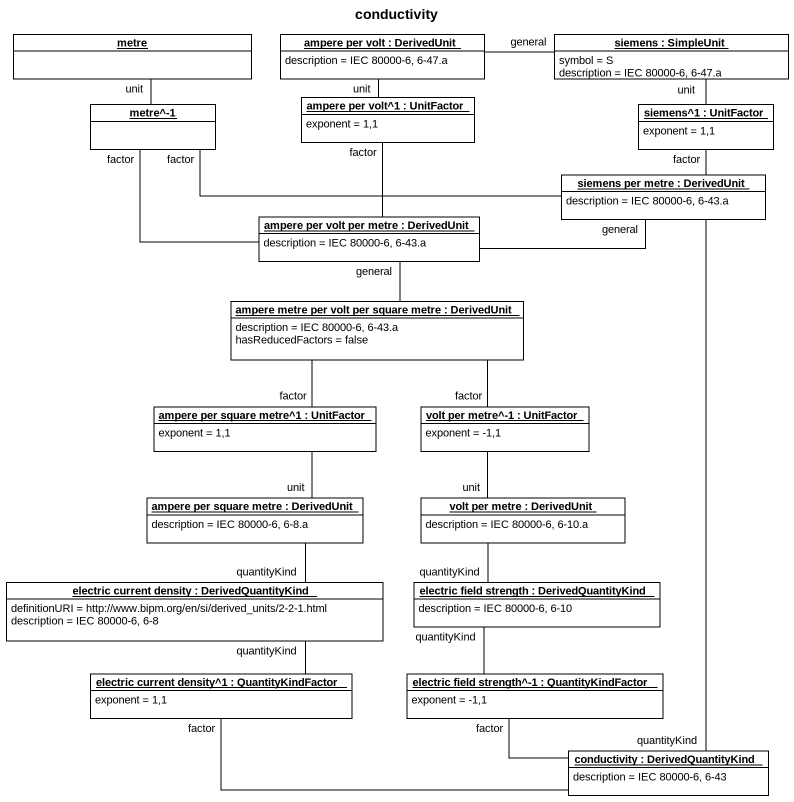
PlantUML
@startuml
title conductivity
hide circle
hide empty members
object metre #FFFFFF
object "ampere per volt : DerivedUnit" as ampere_per_volt #FFFFFF {
  description = IEC 80000-6, 6-47.a
}
object "siemens : SimpleUnit" as siemens #FFFFFF {
  symbol = S
  description = IEC 80000-6, 6-47.a
}
object "metre^-1" as metre_1 #FFFFFF
object "ampere per volt^1 : UnitFactor" as ampere_per_volt_1 #FFFFFF {
  exponent = 1,1
}
object "siemens^1 : UnitFactor" as siemens_1 #FFFFFF {
  exponent = 1,1
}
object "siemens per metre : DerivedUnit" as siemens_per_metre #FFFFFF {
  description = IEC 80000-6, 6-43.a
}
object "ampere per volt per metre : DerivedUnit" as ampere_per_volt_per_metre #FFFFFF {
  description = IEC 80000-6, 6-43.a
}
object "ampere metre per volt per square metre : DerivedUnit" as ampere_metre_per_volt_per #FFFFFF {
  description = IEC 80000-6, 6-43.a
  hasReducedFactors = false
}
object "ampere per square metre^1 : UnitFactor" as ampere_per_square_metre_1 #FFFFFF {
  exponent = 1,1
}
object "volt per metre^-1 : UnitFactor" as volt_per_metre_1 #FFFFFF {
  exponent = -1,1
}
object "ampere per square metre : DerivedUnit" as ampere_per_square_metre #FFFFFF {
  description = IEC 80000-6, 6-8.a
}
object "volt per metre : DerivedUnit" as volt_per_metre #FFFFFF {
  description = IEC 80000-6, 6-10.a
}
object "electric current density : DerivedQuantityKind" as electric_current_density #FFFFFF {
  definitionURI = http://www.bipm.org/en/si/derived_units/2-2-1.html
  description = IEC 80000-6, 6-8
}
object "electric field strength : DerivedQuantityKind" as electric_field_strength #FFFFFF {
  description = IEC 80000-6, 6-10
}
object "electric current density^1 : QuantityKindFactor" as electric_current_density_1 #FFFFFF {
  exponent = 1,1
}
object "electric field strength^-1 : QuantityKindFactor" as electric_field_strength_1 #FFFFFF {
  exponent = -1,1
}
object "conductivity : DerivedQuantityKind" as conductivity #FFFFFF {
  description = IEC 80000-6, 6-43
}
metre -- metre_1 : unit
ampere_per_volt -- ampere_per_volt_1 : unit
siemens -left- ampere_per_volt : general
siemens -- siemens_1 : unit
metre_1 -right- siemens_per_metre : factor
metre_1 -right- ampere_per_volt_per_metre : factor
ampere_per_volt_1 -- ampere_per_volt_per_metre : factor
siemens_1 -- siemens_per_metre : factor
siemens_per_metre -left- ampere_per_volt_per_metre : general
siemens_per_metre -- conductivity : quantityKind
ampere_per_volt_per_metre -- ampere_metre_per_volt_per : general
ampere_per_square_metre_1 -up- ampere_metre_per_volt_per : factor
volt_per_metre_1 -up- ampere_metre_per_volt_per : factor
ampere_per_square_metre -up- ampere_per_square_metre_1 : unit
ampere_per_square_metre -- electric_current_density : quantityKind
volt_per_metre -up- volt_per_metre_1 : unit
volt_per_metre -- electric_field_strength : quantityKind
electric_current_density -- electric_current_density_1 : quantityKind
electric_field_strength -- electric_field_strength_1 : quantityKind
electric_current_density_1 -right- conductivity : factor
electric_field_strength_1 -right- conductivity : factor
@enduml
